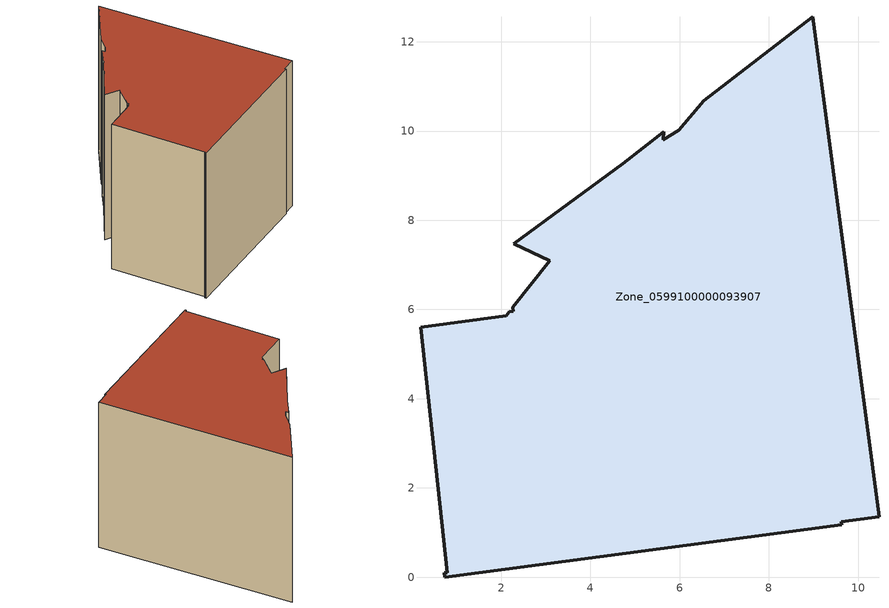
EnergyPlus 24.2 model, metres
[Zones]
Zone_0599100000093907
 floor ground (C_G): 5.98,10.02 6.54,10.68 8.99,12.56 10.47,1.35 9.63,1.24 9.64,1.17 0.74,0 0.73,0.09 0.79,0.1 0.19,5.6 2.11,5.86 2.18,5.95 2.27,5.96 2.26,6.05 3.09,7.09 2.28,7.48 4.72,9.27 5.64,9.98 5.63,9.81 z0
 wall outside (C_F): 0.73,0.09 0.74,0 9.64,1.17 9.63,1.24 10.47,1.35 8.99,12.56 6.54,10.68 5.98,10.02 5.63,9.81 5.64,9.98 4.72,9.27 2.28,7.48 3.09,7.09 2.26,6.05 2.27,5.96 2.18,5.95 2.11,5.86 0.19,5.6 0.79,0.1 0.73,0.09 z0:8.95
 roof outside (C_R): 6.54,10.68 5.98,10.02 5.63,9.81 5.64,9.98 4.72,9.27 2.28,7.48 3.09,7.09 2.26,6.05 2.27,5.96 2.18,5.95 2.11,5.86 0.19,5.6 0.79,0.1 0.73,0.09 0.74,0 9.64,1.17 9.63,1.24 10.47,1.35 8.99,12.56 z8.95
[BUILDING]
Pand.0599100000093907: North Axis=0; Terrain=City; Loads Convergence Tolerance Value=0.04; Temperature Convergence Tolerance Value=0.4; Solar Distribution=FullExterior; Maximum Number of Warmup Days=25; Minimum Number of Warmup Days=1
[Site:Location]
Rotterdam.The.Hague.AP_ZH_NLD Design_Conditions: Latitude=51.96; Longitude=4.45; Time Zone=1; Elevation=-4.5
[SITE:GROUNDTEMPERATURE:BUILDINGSURFACE]
18, 18, 18, 18, 18, 18, 18, 18, 18, 18, 18, 18
[MATERIAL] Thermal Absorptance=0.9; Solar Absorptance=0.7; Visible Absorptance=0.7
Name | Roughness | Thickness | Conductivity | Density | Specific Heat
G.TI.1992-2005 | MediumSmooth | 0.15 | 0.06 | 540 | 1210
F.TI.1992-2005 | Rough | 0.3 | 0.12 | 1920 | 840
R.TI.1992-2005 | MediumRough | 0.2 | 0.08 | 1500 | 1000
[CONSTRUCTION]
C_G: G.TI.1992-2005
C_F: F.TI.1992-2005
C_R: R.TI.1992-2005
[ZONE]
Zone_0599100000093907: Type=1; Multiplier=1; Ceiling Height=Autocalculate; Volume=Autocalculate; Floor Area=autocalculate; Part of Total Floor Area=Yes
[ZONEINFILTRATION:DESIGNFLOWRATE]
Infil_Zone_0599100000093907: Zone or ZoneList or Space or SpaceList=Zone_0599100000093907; Schedule=AlwaysOn; Design Flow Rate Calculation Method=Flow/Area; Flow Rate per Floor Area=0.0015; Constant Term Coefficient=1; Temperature Term Coefficient=0; Velocity Term Coefficient=0; Velocity Squared Term Coefficient=0
[HVACTEMPLATE:ZONE:IDEALLOADSAIRSYSTEM]
Zone_0599100000093907: Maximum Heating Supply Air Temperature=50; Minimum Cooling Supply Air Temperature=13; Maximum Heating Supply Air Humidity Ratio=0.0156; Minimum Cooling Supply Air Humidity Ratio=0.0077; Heating Limit=NoLimit; Cooling Limit=NoLimit; Dehumidification Control Type=ConstantSensibleHeatRatio; Cooling Sensible Heat Ratio=0.7; Dehumidification Setpoint=60; Humidification Control Type=None; Humidification Setpoint=30; Outdoor Air Method=None; Outdoor Air Flow Rate per Person=0.00944; Outdoor Air Flow Rate per Zone Floor Area=0; Outdoor Air Flow Rate per Zone=0; Demand Controlled Ventilation Type=None; Outdoor Air Economizer Type=NoEconomizer; Heat Recovery Type=None; Sensible Heat Recovery Effectiveness=0.7; Latent Heat Recovery Effectiveness=0.65
[ZONECONTROL:THERMOSTAT]
ThermostatControl_Zone_0599100000093907: Zone or ZoneList=Zone_0599100000093907; Control Type Schedule=DualSetpointControlType; Control 1=Thermostat_Zone_0599100000093907; Temperature Difference Between Cutout And Setpoint=0
[THERMOSTATSETPOINT:DUALSETPOINT]
Thermostat_Zone_0599100000093907: Heating Setpoint Temperature Schedule=HeatingSetpoint_Zone_0599100000093907; Cooling Setpoint Temperature Schedule=CoolingSetpoint_Zone_0599100000093907
[SCHEDULE:COMPACT]
HeatingSetpoint_Zone_0599100000093907: Through: 12/31, For: AllDays, Until: 24:00, 21
CoolingSetpoint_Zone_0599100000093907: Through: 12/31, For: AllDays, Until: 24:00, 24
DualSetpointControlType: Through: 12/31, For: AllDays, Until: 24:00, 4
AlwaysOn: Through: 12/31, For: AllDays, Until: 24:00, 1
